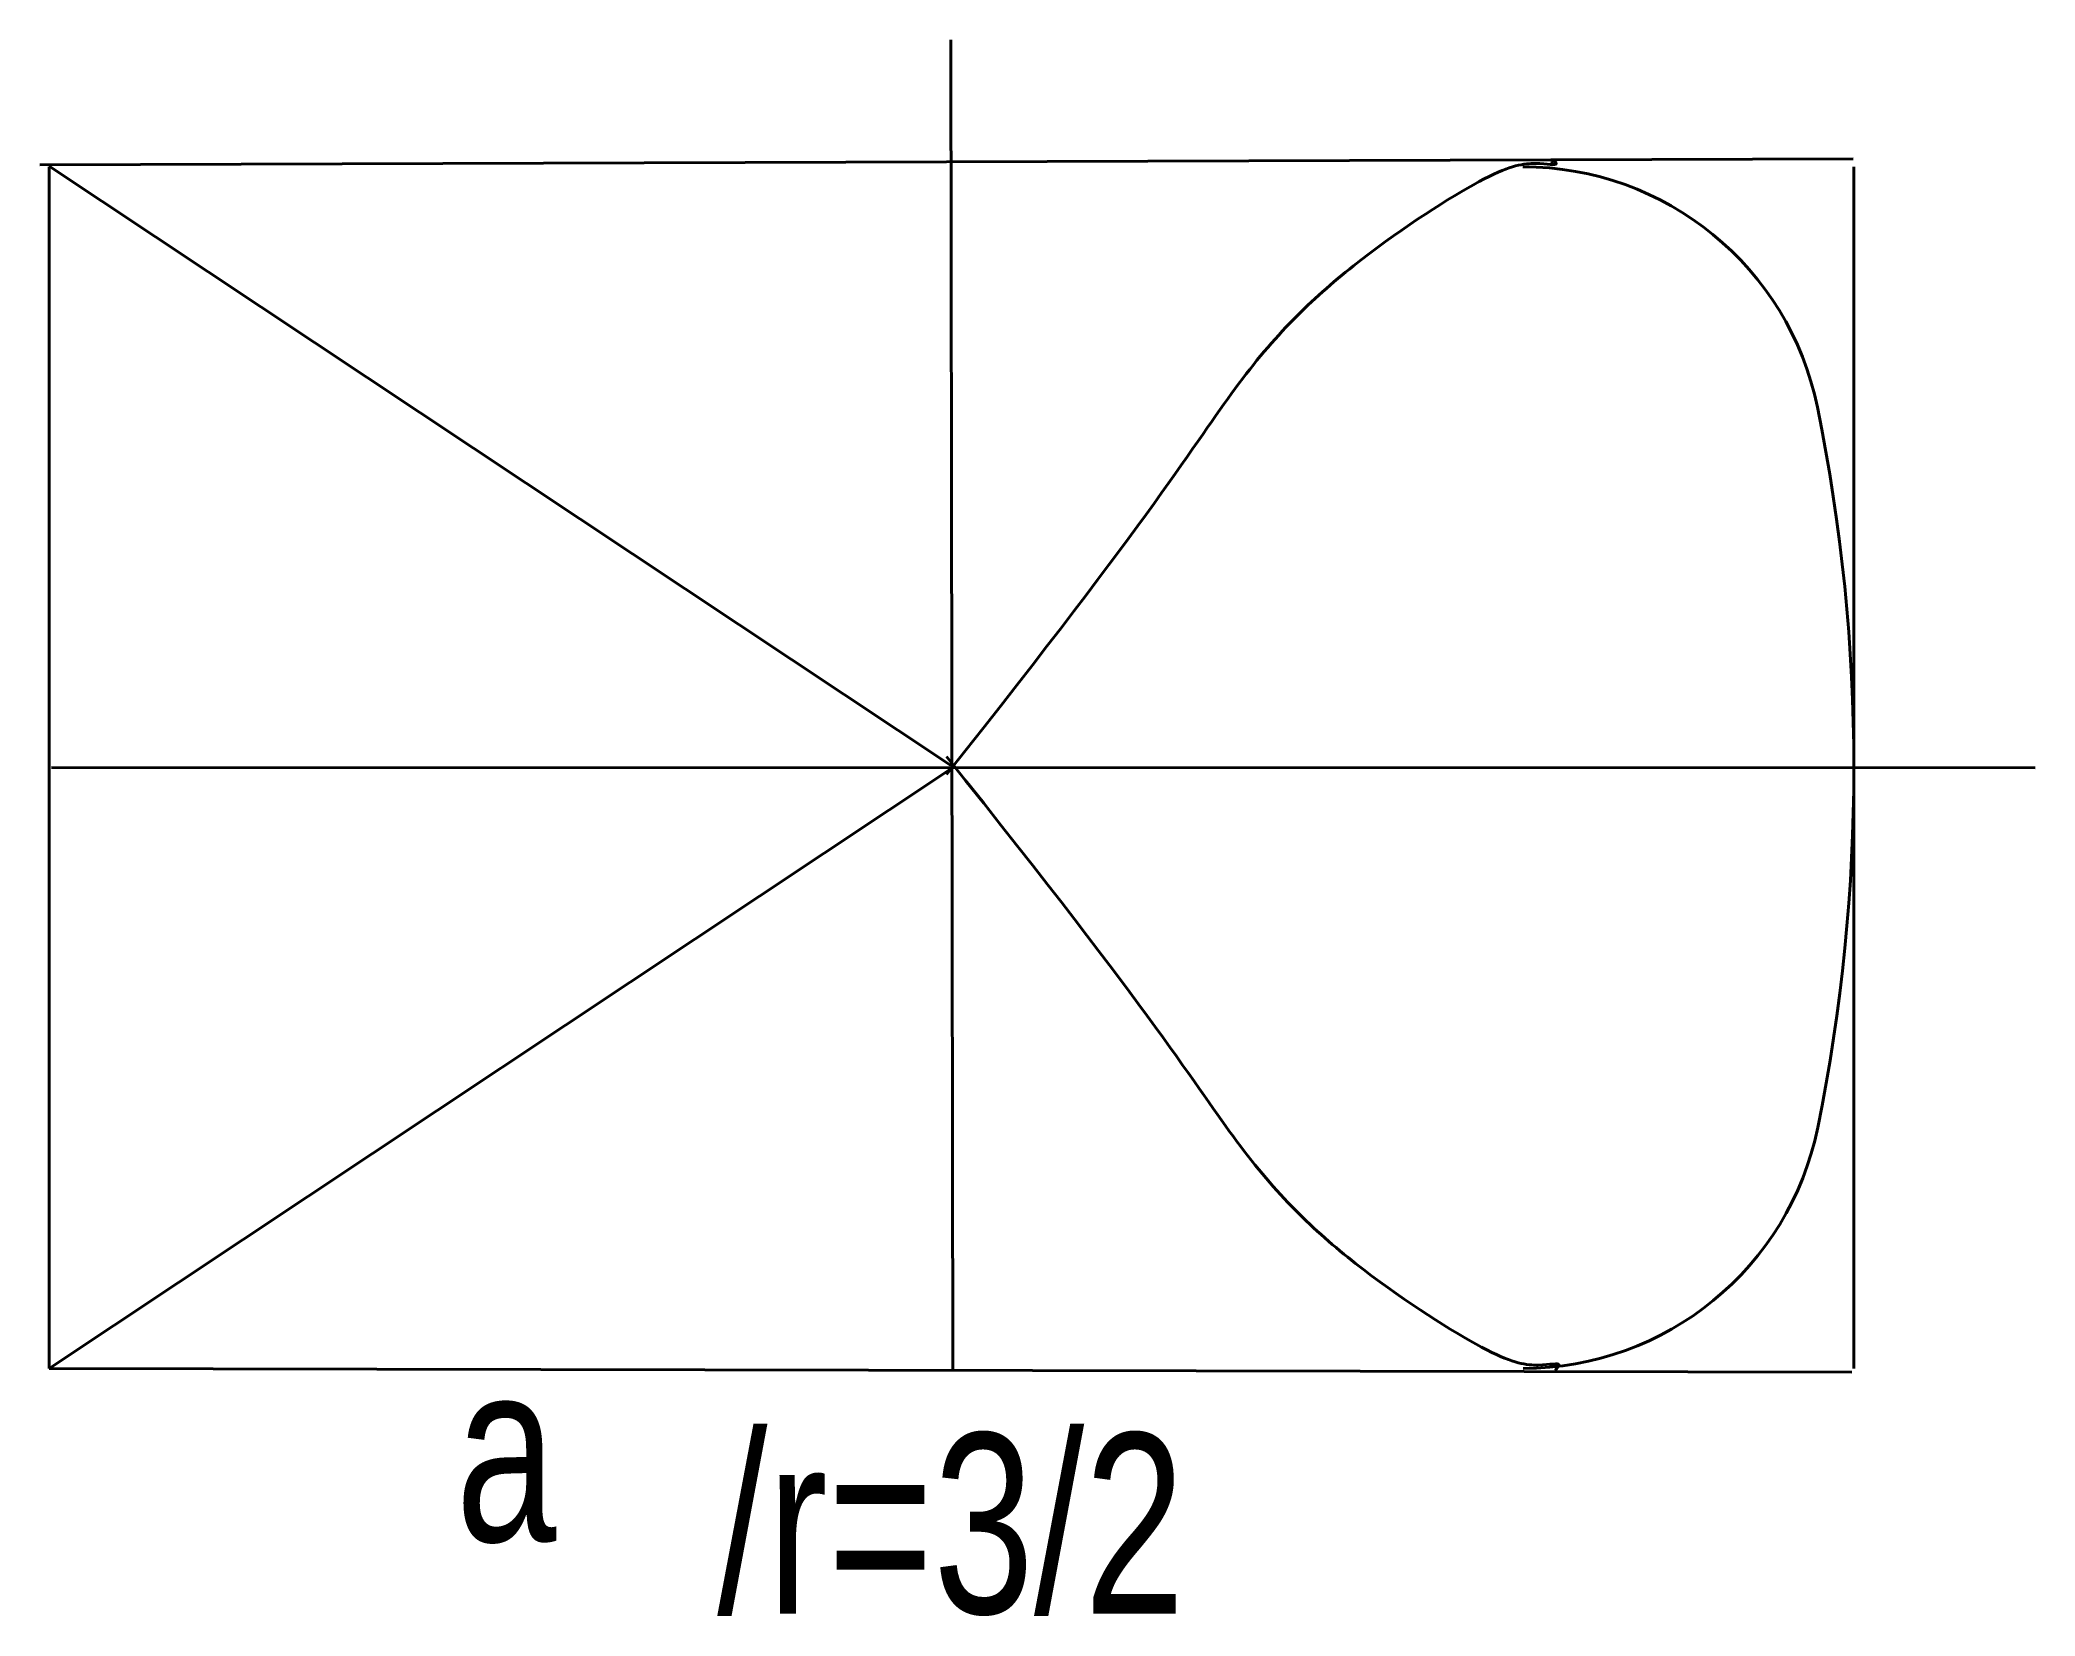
# Model space of a CAD drawing. Header units: millimetres. Extents: x -0.3 to 66.1, y -8.2 to 44.2.
import ezdxf

# ---------------------------------------------------------------- set-up
doc = ezdxf.new("R2010")
doc.units = ezdxf.units.MM
doc.layers.get('0').update_dxf_attribs({"linetype": 'CONTINUOUS', "lineweight": 0})
doc.styles.get("Standard").update_dxf_attribs({"font": 'txt', "width": 0.75})

msp = doc.modelspace()

# ---------------------------------------------------------------- linework, layer by layer
at = {"linetype": 'CONTINUOUS', "lineweight": 40}
for p, q in [((29.989, 44.197), (30.065, -0.023)), ((60.006, 40.243), (-0.307, 40.038)), ((29.983, 20.07), (0, 40)), ((0, 39.977), (0, 0)), ((60.031, 0), (60.031, 39.977)), ((30.08, 20), (0, 0)), ((0.082, 19.988), (66.06, 19.975)), ((0, 0), (59.965, -0.131))]:
    msp.add_line(p, q, dxfattribs=at)
for centre, radius, start, end in [((49.021, 29.977), 10, 11.53995, 90), ((0, 19.968), 60.032, 348.50792, 11.53995), ((49.029, 10), 10, 270, 348.50792)]:
    msp.add_arc(centre, radius, start, end, dxfattribs=at)
for points in [[(49.983, 40.077), (49.996, 40.265), (50.381, 39.936), (49.367, 40.181), (47.923, 39.834), (43.213, 36.762), (39.526, 33.178), (36.762, 28.467), (29.85, 19.752)], [(50.117, -0.027), (50.085, -0.069), (50.469, 0.262), (49.456, 0.012), (48.011, 0.354), (43.287, 3.405), (39.584, 6.972), (36.799, 11.671), (29.849, 20.355)]]:
    msp.add_open_spline(points, degree=3, dxfattribs=at)

# ---------------------------------------------------------------- texts
at = {"linetype": 'CONTINUOUS', "lineweight": 40, "char_height": 6, "width": 100, "attachment_point": 5}
for s, insert in [('a', (15.2, -2.8)), ('/r=3/2', (30, -5.2))]:
    msp.add_mtext(s, dxfattribs=dict(at, insert=insert))

doc.saveas('drawing.dxf')
